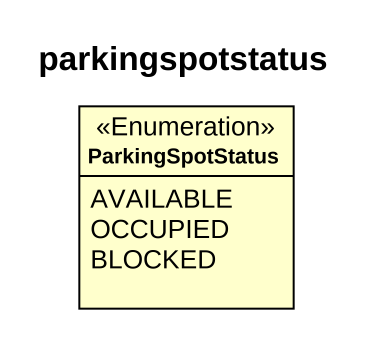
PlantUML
@startuml
title parkingspotstatus
hide circle
hide empty members
enum ParkingSpotStatus <<Enumeration>> {
  AVAILABLE
  OCCUPIED
  BLOCKED
}
@enduml
